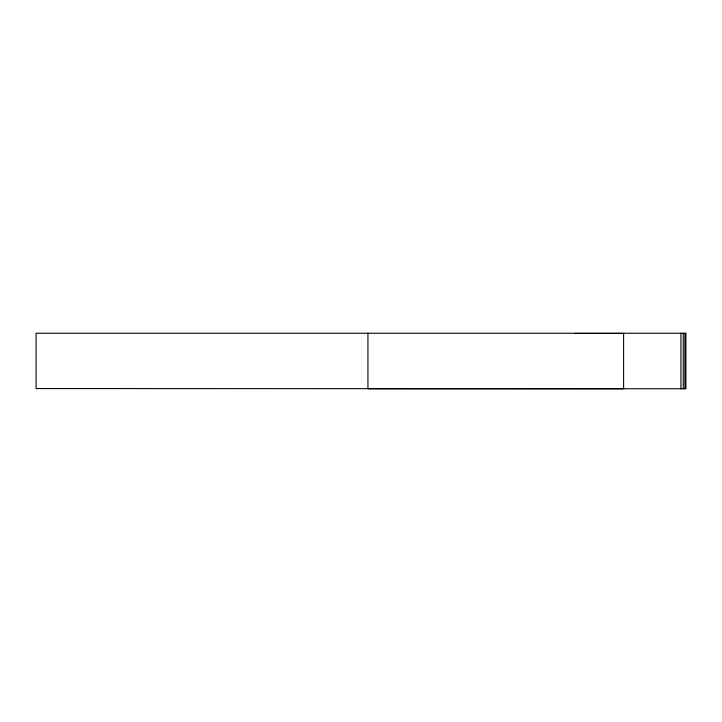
<?xml version="1.0" encoding="UTF-8"?>
<svg xmlns="http://www.w3.org/2000/svg" width="722" height="722" viewBox="0 0 722 722"><rect width="100%" height="100%" fill="white"/><g stroke="black" fill="none" stroke-linecap="round" stroke-linejoin="round"><path stroke-width="1.08" d="M575.127 333.438L623.032 333.438M684.925 333.239L684.925 388.761M683.265 333.239L683.265 388.761M680.927 333.239L680.927 388.761M623.609 333.239L623.609 388.761L36.1 388.553L36.1 333.239L685.9 333.239L685.9 388.761L367.94 388.761L367.94 333.239"/></g></svg>
